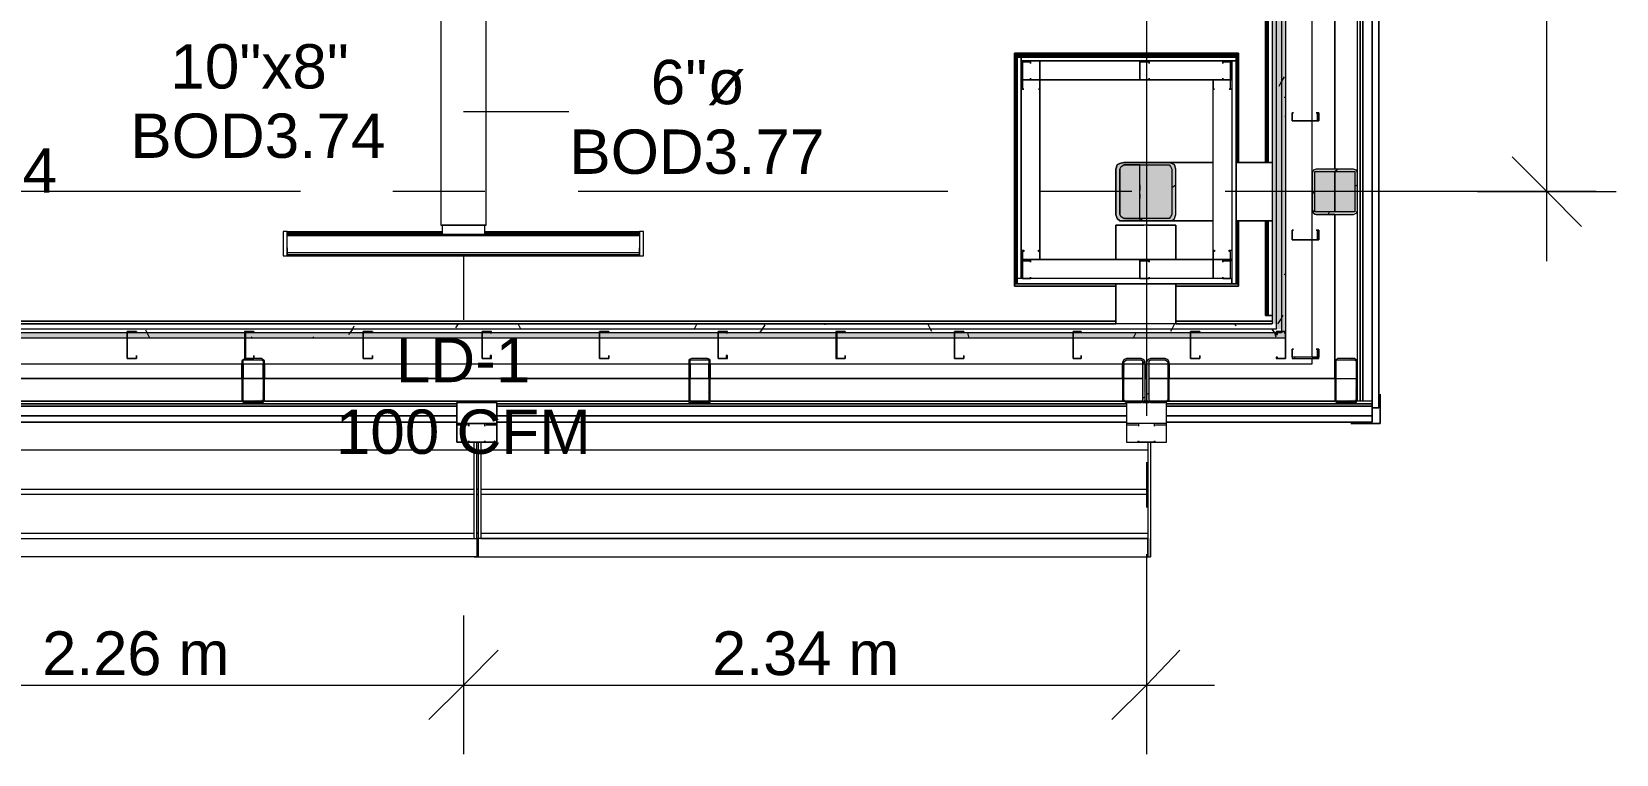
# Model space of a CAD drawing. Header units: metres. Extents: x 98 to 337, y -7 to 53.
# Drawn here: x 154.69 to 160.13, y 10.12 to 12.6 of the extents above; entities that cross this region are included whole.
import ezdxf

# ---------------------------------------------------------------- set-up
doc = ezdxf.new("R2010")
doc.units = ezdxf.units.M
doc.layers.add('HVAC - Ductos', color=5, linetype='Continuous', lineweight=0)
doc.layers.add('PDF_Text', color=7, linetype='Continuous', lineweight=0)
doc.layers.add('PDF_Geometry', color=7, linetype='Continuous', lineweight=0, true_color=0xaaaaaa)
doc.layers.add('PDF_Solid Fills', color=7, linetype='Continuous', lineweight=0, true_color=0xffffff)
doc.styles.add('PDF Helvetica', font='')
doc.styles.get('PDF Helvetica').set_extended_font_data('Helvetica')

msp = doc.modelspace()

# ---------------------------------------------------------------- hatches: boundary and pattern name
at = {"layer": 'PDF_Solid Fills', "lineweight": 0, "transparency": 33554559}
h = msp.add_hatch(color=256, dxfattribs=at)
h.paths.add_polyline_path([(158.9618, 37.1027), (158.9801, 37.1027), (158.9801, 49.2946), (158.9618, 49.2946)])
h.paths.add_polyline_path([(158.9618, 25.4148), (158.9801, 25.4148), (158.9801, 35.5724), (158.9618, 35.5724)])
h.paths.add_polyline_path([(158.9618, 23.912), (158.9801, 23.912), (158.9801, 25.401), (158.9618, 25.401)])
h.paths.add_polyline_path([(158.9801, 23.8937), (158.9618, 23.8937), (158.9618, 11.5827), (158.9801, 11.5827)])
h.paths.add_polyline_path([(158.9618, 35.5861), (158.9801, 35.5861), (158.9801, 37.089), (158.9618, 37.089)])
h = msp.add_hatch(color=256, dxfattribs=at)
h.paths.add_polyline_path([(158.9801, 37.1027), (158.9939, 37.1027), (158.9939, 49.3129), (158.9801, 49.3129)])
h.paths.add_polyline_path([(158.9801, 25.4148), (158.9939, 25.4148), (158.9939, 35.5724), (158.9801, 35.5724)])
h.paths.add_polyline_path([(158.9801, 23.912), (158.9939, 23.912), (158.9939, 25.401), (158.9801, 25.401)])
h.paths.add_polyline_path([(158.9939, 23.8937), (158.9801, 23.8937), (158.9801, 11.5689), (158.9939, 11.5689)])
h.paths.add_polyline_path([(158.9801, 35.5861), (158.9939, 35.5861), (158.9939, 37.089), (158.9801, 37.089)])
h = msp.add_hatch(color=256, dxfattribs=at)
h.paths.add_polyline_path([(158.9618, 37.1027), (158.9618, 49.2808), (158.9481, 49.2808), (158.9481, 37.1027)])
h.paths.add_polyline_path([(158.9618, 23.8937), (158.9481, 23.8937), (158.9481, 11.601), (158.9618, 11.601)])
h.paths.add_polyline_path([(158.9618, 25.401), (158.9481, 25.401), (158.9481, 23.912), (158.9618, 23.912)])
h.paths.add_polyline_path([(158.9618, 35.5724), (158.9481, 35.5724), (158.9481, 25.4148), (158.9618, 25.4148)])
h.paths.add_polyline_path([(158.9618, 37.089), (158.9481, 37.089), (158.9481, 35.5861), (158.9618, 35.5861)])
for points in [[(158.412, 11.9766), (158.4166, 11.9766), (158.4166, 11.9629), (158.4211, 11.9629), (158.4257, 11.9584), (158.6044, 11.9538), (158.6044, 11.9584), (158.6136, 11.9675), (158.6182, 12.1444), (158.6182, 12.1462), (158.6136, 12.1508), (158.6044, 12.1553), (158.4257, 12.1553), (158.4166, 12.1508), (158.412, 12.137)], [(159.2413, 12.1279), (159.2367, 12.1324), (159.0901, 12.1324), (159.0855, 12.1233), (159.0855, 11.9904), (159.0901, 11.9904), (159.0901, 11.9812), (159.0993, 11.9812), (159.2276, 11.9766), (159.2276, 11.9812), (159.2367, 11.9858)]]:
    msp.add_hatch(color=256, dxfattribs=at).paths.add_polyline_path(points)
h = msp.add_hatch(color=256, dxfattribs=at)
h.paths.add_polyline_path([(107.9354, 11.5506), (107.9354, 11.5689), (105.9562, 11.5689), (105.9562, 11.5506)])
h.paths.add_polyline_path([(154.6138, 11.5689), (154.6138, 11.5506), (155.4202, 11.5506), (155.4202, 11.5689)])
h.paths.add_polyline_path([(155.4248, 11.5689), (155.4248, 11.5506), (157.4499, 11.5506), (157.4499, 11.5689)])
h.paths.add_polyline_path([(157.4544, 11.5689), (157.4544, 11.5506), (158.9939, 11.5506), (158.9939, 11.5689)])
h.paths.add_polyline_path([(152.5841, 11.5689), (152.5841, 11.5506), (154.6092, 11.5506), (154.6092, 11.5689)])
h.paths.add_polyline_path([(150.5544, 11.5689), (150.5544, 11.5506), (152.5795, 11.5506), (152.5795, 11.5689)])
h.paths.add_polyline_path([(149.7434, 11.5689), (149.7434, 11.5506), (150.5498, 11.5506), (150.5498, 11.5689)])
h.paths.add_polyline_path([(147.7137, 11.5689), (147.7137, 11.5506), (149.7388, 11.5506), (149.7388, 11.5689)])
h.paths.add_polyline_path([(144.8731, 11.5689), (144.8731, 11.5506), (147.7092, 11.5506), (147.7092, 11.5689)])
h.paths.add_polyline_path([(142.8434, 11.5689), (142.8434, 11.5506), (144.8685, 11.5506), (144.8685, 11.5689)])
h.paths.add_polyline_path([(140.0027, 11.5689), (140.0027, 11.5506), (142.8388, 11.5506), (142.8388, 11.5689)])
h.paths.add_polyline_path([(137.973, 11.5689), (137.973, 11.5506), (139.9981, 11.5506), (139.9981, 11.5689)])
h.paths.add_polyline_path([(137.1621, 11.5689), (137.1621, 11.5506), (137.9685, 11.5506), (137.9685, 11.5689)])
h.paths.add_polyline_path([(135.1324, 11.5689), (135.1324, 11.5506), (137.1575, 11.5506), (137.1575, 11.5689)])
h.paths.add_polyline_path([(133.1027, 11.5689), (133.1027, 11.5506), (135.1278, 11.5506), (135.1278, 11.5689)])
h.paths.add_polyline_path([(132.2917, 11.5689), (132.2917, 11.5506), (133.0981, 11.5506), (133.0981, 11.5689)])
h.paths.add_polyline_path([(130.2621, 11.5689), (130.2621, 11.5506), (132.2872, 11.5506), (132.2872, 11.5689)])
h.paths.add_polyline_path([(128.2324, 11.5689), (128.2324, 11.5506), (130.2575, 11.5506), (130.2575, 11.5689)])
h.paths.add_polyline_path([(127.4214, 11.5689), (127.4214, 11.5506), (128.2278, 11.5506), (128.2278, 11.5689)])
h.paths.add_polyline_path([(125.3917, 11.5689), (125.3917, 11.5506), (127.4168, 11.5506), (127.4168, 11.5689)])
h.paths.add_polyline_path([(122.5511, 11.5689), (122.5511, 11.5506), (125.3871, 11.5506), (125.3871, 11.5689)])
h.paths.add_polyline_path([(120.5214, 11.5689), (120.5214, 11.5506), (122.5465, 11.5506), (122.5465, 11.5689)])
h.paths.add_polyline_path([(117.6807, 11.5689), (117.6807, 11.5506), (120.5168, 11.5506), (120.5168, 11.5689)])
h.paths.add_polyline_path([(115.651, 11.5689), (115.651, 11.5506), (117.6761, 11.5506), (117.6761, 11.5689)])
h.paths.add_polyline_path([(114.8401, 11.5689), (114.8401, 11.5506), (115.6464, 11.5506), (115.6464, 11.5689)])
h.paths.add_polyline_path([(112.8104, 11.5689), (112.8104, 11.5506), (114.8355, 11.5506), (114.8355, 11.5689)])
h.paths.add_polyline_path([(110.7807, 11.5689), (110.7807, 11.5506), (112.8058, 11.5506), (112.8058, 11.5689)])
h.paths.add_polyline_path([(109.9698, 11.5689), (109.9698, 11.5506), (110.7761, 11.5506), (110.7761, 11.5689)])
h.paths.add_polyline_path([(107.94, 11.5689), (107.94, 11.5506), (109.9652, 11.5506), (109.9652, 11.5689)])
h = msp.add_hatch(color=256, dxfattribs=at)
h.paths.add_polyline_path([(155.4843, 11.4772), (155.4843, 11.4818), (155.4202, 11.4818)])
h.paths.add_polyline_path([(155.4156, 11.4727), (155.411, 11.4727), (155.411, 11.3398)])
h.paths.add_polyline_path([(155.4843, 11.3306), (155.4843, 11.3352), (155.4888, 11.4727), (155.4843, 11.4727), (155.4797, 11.3398), (155.4156, 11.3352)])
h = msp.add_hatch(color=256, dxfattribs=at)
h.paths.add_polyline_path([(157.0146, 11.4818), (157.0192, 11.4772), (157.0192, 11.4818)])
h.paths.add_polyline_path([(156.9504, 11.4727), (156.9459, 11.4727), (156.9459, 11.3306), (157.0192, 11.3306), (157.0192, 11.4727), (157.0146, 11.4727), (157.0146, 11.3352), (156.9504, 11.3352)])
h.paths.add_polyline_path([(156.9504, 11.4772), (156.9504, 11.4818), (156.9459, 11.4818)])
h.paths.add_polyline_path([(157.01, 11.4772), (157.01, 11.4818), (156.955, 11.4818)])
h = msp.add_hatch(color=256, dxfattribs=at)
h.paths.add_polyline_path([(158.4395, 11.3398), (158.4441, 11.3352), (158.4441, 11.3398)])
h.paths.add_polyline_path([(158.5128, 11.4772), (158.5082, 11.4818), (158.4395, 11.4818), (158.4349, 11.4727), (158.4349, 11.3398), (158.4395, 11.3444), (158.4441, 11.4772), (158.5037, 11.4772), (158.5037, 11.3352), (158.5082, 11.3398)])
h.paths.add_polyline_path([(158.4991, 11.3306), (158.4991, 11.3352), (158.4487, 11.3352)])
h = msp.add_hatch(color=256, dxfattribs=at)
h.paths.add_polyline_path([(158.5174, 11.3398), (158.5219, 11.3398), (158.5311, 11.3352), (158.5311, 11.3398), (158.5265, 11.3398), (158.5265, 11.4772), (158.5861, 11.4772), (158.5907, 11.4727), (158.5907, 11.3398), (158.5952, 11.4766), (158.5952, 11.4772), (158.5907, 11.4818), (158.5219, 11.4818), (158.5174, 11.4727)])
h.paths.add_polyline_path([(158.5815, 11.3306), (158.5815, 11.3352), (158.5311, 11.3352)])
h.paths.add_polyline_path([(158.5907, 11.3398), (158.5861, 11.3398), (158.5907, 11.3352)])
h = msp.add_hatch(color=256, dxfattribs=at)
h.paths.add_polyline_path([(159.2367, 11.4772), (159.2367, 11.4818), (159.1726, 11.4818)])
h.paths.add_polyline_path([(159.168, 11.4727), (159.1634, 11.4727), (159.1634, 11.3398)])
h.paths.add_polyline_path([(159.2367, 11.3306), (159.2367, 11.3352), (159.2413, 11.4727), (159.2367, 11.4727), (159.2322, 11.3398), (159.168, 11.3352)])

# ---------------------------------------------------------------- linework, layer by layer
at = {"layer": 'HVAC - Ductos', "lineweight": 0}
for points in [[(156.0937, 12.7785), (156.0937, 11.94), (156.0983, 11.94), (156.1074, 11.94), (156.1166, 11.94), (156.1349, 11.94), (156.1533, 11.94), (156.1715, 11.94), (156.1899, 11.94), (156.2082, 11.94), (156.2265, 11.94), (156.2357, 11.94), (156.2449, 11.94), (156.2495, 11.94), (156.2495, 12.7785)], [(155.5668, 11.885), (155.5668, 11.8942), (155.5668, 11.9125), (155.5668, 11.9171), (156.0983, 11.9171)], [(156.2495, 11.94), (156.2449, 11.94), (156.2357, 11.94), (156.2265, 11.94), (156.2082, 11.94), (156.1899, 11.94), (156.1715, 11.94), (156.1533, 11.94), (156.1349, 11.94), (156.1212, 11.94), (156.1074, 11.94), (156.0983, 11.94), (156.0983, 11.908), (156.1074, 11.908), (156.1212, 11.908), (156.1349, 11.908), (156.1533, 11.908), (156.1715, 11.908), (156.1899, 11.908), (156.2082, 11.908), (156.2265, 11.908), (156.2357, 11.908), (156.2449, 11.908), (156.2449, 11.94)], [(156.2449, 11.9171), (156.7763, 11.9171), (156.7763, 11.9125), (156.7763, 11.8942), (156.7763, 11.885)], [(156.0983, 11.9125), (155.5668, 11.9125)], [(155.5668, 11.8896), (155.5668, 11.8942), (155.5668, 11.8988)], [(155.5668, 11.8621), (155.5668, 11.8575), (155.5668, 11.853), (155.5668, 11.8346), (155.5668, 11.8392), (156.7763, 11.8392), (156.7763, 11.8346), (156.7763, 11.853), (156.7763, 11.8575), (156.7763, 11.8621)], [(156.7763, 11.9125), (156.2449, 11.9125)], [(156.7763, 11.8988), (156.7763, 11.8942), (156.7763, 11.8896)], [(155.5668, 11.8484), (155.5668, 11.853), (155.5668, 11.8575)], [(155.5668, 11.8346), (156.7763, 11.8346)], [(156.7763, 11.8575), (156.7763, 11.853), (156.7763, 11.8484)]]:
    msp.add_lwpolyline(points, dxfattribs=at)
for points in [[(155.5531, 11.8346), (155.5668, 11.8346), (155.5668, 11.9171), (155.5531, 11.9171)], [(156.7901, 11.8346), (156.7901, 11.9171), (156.7763, 11.9171), (156.7763, 11.8346)], [(155.5668, 11.9034), (156.7763, 11.9034), (156.7763, 11.8438), (155.5668, 11.8438), (155.5668, 11.9034), (155.5668, 11.908), (156.7763, 11.908), (156.7763, 11.9034)]]:
    msp.add_lwpolyline(points, close=True, dxfattribs=at)
at = {"layer": 'PDF_Geometry', "color": 7, "lineweight": 0}
for points in [[(159.8919, 11.8163), (159.8919, 16.6546), (159.8919, 25.85), (159.8919, 35.0455), (159.8919, 44.241), (159.8919, 49.0793)], [(156.1715, 12.3295), (156.5335, 12.3295)], [(159.7728, 12.1737), (159.8919, 12.0546), (160.011, 11.9354)], [(159.6537, 12.0546), (159.8919, 12.0546), (160.1301, 12.0546)], [(156.1715, 11.8346), (156.1715, 11.6147)], [(156.1715, 10.5976), (156.1715, 10.3593), (156.1715, 10.1211)], [(158.5174, 10.5976), (158.5174, 10.3593), (158.5174, 10.1211)], [(156.2907, 10.4785), (156.1715, 10.3593), (156.0524, 10.2402)], [(158.6319, 10.4785), (158.5174, 10.3593), (158.3983, 10.2402)], [(153.9174, 10.3593), (156.1715, 10.3593), (158.751, 10.3593)]]:
    msp.add_lwpolyline(points, dxfattribs=at)
at = {"layer": 'PDF_Geometry', "lineweight": 0}
for points in [[(145.6291, 35.5724), (158.9481, 35.5724), (158.9481, 25.4148), (157.3124, 25.4148), (157.3124, 25.401), (158.9481, 25.401), (158.9481, 23.912), (157.9447, 23.912), (157.9447, 23.8937), (158.9481, 23.8937), (158.9481, 11.6009), (105.9562, 11.6009)], [(158.9618, 23.8937), (158.9618, 11.6009), (158.9618, 11.5826), (105.9562, 11.5826)], [(158.9939, 23.8937), (158.9939, 11.6009), (158.9939, 11.5689), (158.9939, 11.5506), (158.6686, 11.5506), (158.2654, 11.5506), (157.8577, 11.5506), (157.4544, 11.5506)], [(158.9801, 23.8937), (158.9801, 11.6009), (158.9801, 11.5826), (158.9801, 11.5735), (158.9801, 11.5689), (158.6686, 11.5689), (158.2654, 11.5689), (157.8577, 11.5689), (157.4544, 11.5689)], [(159.2413, 11.3352), (159.2413, 12.0546), (159.2413, 13.5848), (159.2413, 15.1197), (159.2413, 16.5813), (159.2413, 15.1472)], [(159.0855, 11.4864), (159.0855, 11.5506), (159.0855, 11.6009), (159.0855, 11.8896), (159.0855, 12.2974), (159.0855, 12.7006), (159.0855, 13.1084), (159.0855, 13.5115), (159.0855, 13.9193), (159.0855, 14.3225)], [(159.2413, 12.1187), (159.2413, 13.5574)], [(159.3146, 12.0546), (159.3146, 13.5848)], [(159.3146, 13.5848), (159.3146, 12.0546)], [(158.5174, 13.1817), (158.5174, 11.7613)], [(158.7465, 11.8209), (158.7465, 11.7567), (158.7465, 11.8209), (158.1508, 11.8209), (158.0867, 11.8209), (158.0867, 11.7567), (158.0867, 12.5173), (158.073, 12.5173), (158.073, 11.7384), (158.0684, 11.7384), (158.0638, 11.7338), (158.0638, 11.7293), (158.0638, 12.5264), (158.8335, 12.5264), (158.8335, 12.1553), (158.8335, 12.531), (158.8335, 12.5264), (158.8289, 12.5219), (158.8244, 12.5219), (158.8244, 12.5173), (158.073, 12.5173), (158.073, 12.5219), (158.0684, 12.5219), (158.0638, 12.5264), (158.0638, 12.531), (158.8335, 12.531), (158.8335, 12.5264), (158.8289, 12.5219), (158.8244, 12.5219), (158.8244, 12.5173), (158.073, 12.5173), (158.073, 11.7384), (158.073, 11.8209), (158.073, 12.5173), (158.1508, 12.5173), (158.8244, 12.5173)], [(158.073, 12.5173), (158.073, 11.7384), (158.073, 12.5173)], [(158.8244, 12.5173), (158.073, 12.5173), (158.8244, 12.5173)], [(158.7465, 11.8209), (158.7465, 12.4394), (158.8106, 12.4394), (158.8106, 11.7567), (158.7465, 11.7567), (158.0867, 11.7567), (158.073, 11.7567), (158.073, 12.5173), (158.8244, 12.5173), (158.0867, 12.5173), (158.0867, 12.5036), (158.8244, 12.5036), (158.8244, 12.5173)], [(158.8244, 12.1553), (158.8244, 12.5173)], [(158.8244, 12.5173), (158.8244, 12.1553)], [(158.8244, 11.7384), (158.8244, 12.5173), (158.8244, 11.7384)], [(158.5953, 11.9538), (158.4395, 11.9538), (158.4257, 11.9538), (158.4166, 11.9629), (158.412, 11.9766), (158.412, 12.1324), (158.4166, 12.1462), (158.4257, 12.1508), (158.4395, 12.1553), (158.5953, 12.1553)], [(158.4945, 11.9629), (158.4945, 12.1462), (158.4395, 12.1462)], [(158.7465, 12.1553), (158.4945, 12.1553), (158.7465, 12.1553)], [(158.4945, 12.0775), (158.4945, 12.0729), (158.4945, 12.0683), (158.4945, 12.0637), (158.4945, 12.0591), (158.4945, 12.0637), (158.4945, 12.0683), (158.4945, 12.0729), (158.4945, 12.0775), (158.4945, 12.1462)], [(158.4257, 12.1324), (158.4257, 11.9766)], [(159.0947, 11.9904), (159.0947, 12.1187), (159.0947, 12.1233), (159.0993, 12.1233), (159.1634, 12.1233), (159.1726, 12.1324)], [(159.3146, 12.0179), (159.3146, 12.0912)], [(155.6126, 12.0546), (154.3435, 12.0546)], [(156.2449, 12.0546), (155.9288, 12.0546)], [(157.8347, 12.0546), (156.5656, 12.0546)], [(158.467, 12.0546), (158.1508, 12.0546)], [(158.4395, 11.9629), (158.4945, 11.9629), (158.4945, 12.0316), (158.4945, 12.0362), (158.4945, 12.0408), (158.4945, 12.0454), (158.4945, 12.0408), (158.4945, 12.0362), (158.4945, 12.0316)], [(158.6044, 12.0683), (158.6182, 12.0775)], [(159.5849, 12.0546), (158.7877, 12.0546)], [(159.0855, 12.0454), (159.0947, 12.0546)], [(159.2322, 12.0729), (159.2413, 12.0775)], [(160.0614, 12.0546), (159.5849, 12.0546)], [(159.1634, 11.9766), (159.0993, 11.9766), (159.0947, 11.9766), (159.0901, 11.9812), (159.0901, 11.9904)], [(159.1405, 11.9766), (159.1451, 11.9858)], [(159.2413, 11.4727), (159.2413, 11.9904)], [(158.5357, 11.94), (158.5311, 11.94), (158.5265, 11.94), (158.5219, 11.94), (158.5265, 11.94), (158.5311, 11.94), (158.5357, 11.94), (158.6182, 11.94), (158.412, 11.94), (158.4945, 11.94), (158.4991, 11.94), (158.5037, 11.94), (158.5082, 11.94), (158.5037, 11.94), (158.4991, 11.94), (158.4945, 11.94)], [(158.4899, 11.9538), (158.5037, 11.9629)], [(158.6182, 11.8209), (158.6182, 11.94), (158.6182, 11.8209)], [(158.9343, 11.9538), (158.9343, 11.6285), (158.9343, 11.9538)], [(158.5174, 11.7613), (158.5174, 11.2848)], [(158.0638, 11.7293), (158.412, 11.7293)], [(158.0638, 11.7293), (158.412, 11.7293)], [(158.0684, 11.7384), (158.412, 11.7384)], [(158.0684, 11.7384), (158.412, 11.7384)], [(158.412, 11.7384), (158.073, 11.7384)], [(158.412, 11.7384), (158.073, 11.7384)], [(158.073, 11.7384), (158.8244, 11.7384), (158.073, 11.7384)], [(154.0181, 11.6009), (158.412, 11.6009)], [(158.412, 11.6009), (154.0181, 11.6009)], [(154.0181, 11.6009), (158.412, 11.6009)], [(154.0181, 11.6009), (158.412, 11.6009)], [(154.0181, 11.6009), (158.412, 11.6009)], [(158.412, 11.6009), (154.0181, 11.6009)], [(154.0181, 11.6009), (158.412, 11.6009)], [(158.412, 11.6009), (154.0181, 11.6009)], [(158.6182, 11.6009), (158.9481, 11.6009), (158.6182, 11.6009)], [(158.6182, 11.6009), (158.9481, 11.6009), (158.6182, 11.6009)], [(158.6182, 11.6009), (158.9481, 11.6009), (158.6182, 11.6009)], [(158.6182, 11.6009), (158.9481, 11.6009), (158.6182, 11.6009)], [(155.4202, 11.5689), (155.017, 11.5689), (154.6138, 11.5689)], [(157.4499, 11.5506), (157.0466, 11.5506), (156.6389, 11.5506), (156.2357, 11.5506), (155.828, 11.5506), (155.4248, 11.5506), (155.017, 11.5506), (154.6138, 11.5506)], [(157.4499, 11.5689), (157.0466, 11.5689), (156.6389, 11.5689), (156.2357, 11.5689), (155.828, 11.5689), (155.4248, 11.5689)], [(105.9562, 11.4635), (159.0855, 11.4635), (159.0855, 11.4818)], [(155.4248, 11.4818), (155.4202, 11.4818), (155.4156, 11.4772), (155.411, 11.4727), (155.411, 11.3398), (155.4156, 11.3306), (155.4202, 11.3306), (155.4797, 11.3306), (155.4843, 11.3306), (155.4888, 11.3398), (155.4888, 11.4727), (155.4843, 11.4772), (155.4797, 11.4818), (155.4522, 11.4818)], [(157.01, 11.4772), (157.0146, 11.4818)], [(159.0855, 11.4864), (159.1039, 11.4864), (159.1039, 11.5139), (159.0993, 11.5139), (159.1084, 11.5139), (159.1084, 11.4864), (159.1039, 11.4818), (159.0855, 11.4818)], [(155.411, 11.4131), (155.411, 11.4635)], [(155.4156, 11.4635), (155.4156, 11.4131)], [(155.4843, 11.4589), (155.4888, 11.4635), (155.4888, 11.4131)], [(155.4843, 11.4131), (155.4843, 11.4635)], [(156.9459, 11.4635), (156.9459, 11.4131), (156.9504, 11.4177)], [(156.9504, 11.4635), (156.9504, 11.4131)], [(157.0146, 11.4131), (157.0146, 11.4635)], [(157.0192, 11.4635), (157.0192, 11.4131)], [(158.4349, 11.4131), (158.4349, 11.4635)], [(158.5037, 11.4635), (158.5128, 11.4727)], [(158.5128, 11.4635), (158.5128, 11.4131)], [(158.5174, 11.4131), (158.5174, 11.4635)], [(158.5907, 11.4268), (158.5953, 11.4314)], [(158.5953, 11.4635), (158.5953, 11.4131)], [(159.1634, 11.4131), (159.1634, 11.4727)], [(155.411, 11.3856), (155.4156, 11.3902)], [(158.4349, 11.3948), (158.4395, 11.3994)], [(159.2917, 11.4131), (159.2917, 11.3352), (159.2917, 11.326), (159.2917, 11.3169), (159.2917, 11.2848), (159.2917, 11.262), (158.5861, 11.262), (159.2917, 11.262), (159.2917, 11.2711), (159.2917, 11.2986), (159.2917, 11.3123), (159.3054, 11.3123)], [(159.168, 11.4131), (159.2367, 11.4131)], [(155.4752, 11.3306), (155.4797, 11.3352)], [(155.4843, 11.3398), (155.4888, 11.3398)], [(156.9825, 11.3306), (156.9871, 11.3352)], [(157.0146, 11.3627), (157.0192, 11.3673)], [(158.4487, 11.3306), (158.4487, 11.2574), (158.4487, 11.2528), (158.4487, 11.2482), (158.4487, 11.1978), (158.4487, 11.1932), (158.4899, 11.1932), (158.4853, 11.1932), (158.4899, 11.1932), (158.5449, 11.1932), (158.5495, 11.1932), (158.5449, 11.1932), (158.5861, 11.1932), (158.5861, 11.1978), (158.5861, 11.2482), (158.5861, 11.2528), (158.5861, 11.2574), (158.5861, 11.3306)], [(158.4899, 11.3306), (158.4991, 11.3352)], [(158.5037, 11.3444), (158.5128, 11.349)], [(158.5265, 11.3306), (158.5037, 11.3306)], [(158.5037, 11.3306), (158.5265, 11.3306), (158.5037, 11.3306)], [(158.5174, 11.3582), (158.5265, 11.3627)], [(159.2917, 11.3352), (159.2367, 11.3352), (159.168, 11.3352), (159.2367, 11.3352)], [(159.2917, 11.2986), (159.2917, 11.2711)], [(155.411, 11.262), (155.4888, 11.262)], [(156.1899, 11.2482), (156.1899, 11.2528), (156.1899, 11.2574)], [(156.1899, 11.2482), (156.1899, 11.2528), (156.1899, 11.2574)], [(156.1899, 11.2574), (156.1899, 11.2528), (156.1899, 11.2482)], [(156.1899, 11.2574), (156.1899, 11.2528), (156.1899, 11.2482)], [(156.2449, 11.2482), (156.2449, 11.2528), (156.2449, 11.2574)], [(156.2449, 11.2482), (156.2449, 11.2528), (156.2449, 11.2574)], [(156.2449, 11.2482), (156.2449, 11.2528), (156.2449, 11.2574)], [(156.2449, 11.2482), (156.2449, 11.2528), (156.2449, 11.2574)], [(156.9413, 11.262), (157.0192, 11.262)], [(158.5861, 11.2574), (158.4487, 11.2574)], [(158.4487, 11.2528), (158.4853, 11.2528)], [(158.5495, 11.2528), (158.5861, 11.2528)], [(153.9311, 10.8633), (156.2082, 10.8633), (156.2082, 11.1932), (156.1899, 11.1932), (156.2449, 11.1932), (156.2357, 11.1932), (156.2449, 11.1932), (156.2311, 11.1932), (156.2311, 10.8633), (158.5219, 10.8633), (156.2173, 10.8633), (156.2173, 11.1932), (156.2219, 11.1932), (156.2219, 10.8633), (156.2219, 10.845), (156.2219, 10.8312), (156.2219, 10.8175), (156.2219, 10.8084), (156.2219, 10.7992), (153.9174, 10.7992)], [(156.2082, 11.1657), (153.9311, 11.1657)], [(156.2082, 11.1932), (156.2037, 11.1932), (156.2128, 11.1932), (156.2037, 11.1932), (156.2082, 11.1932), (156.1899, 11.1932), (156.1899, 11.1978), (156.1899, 11.1932), (156.1853, 11.1932), (156.1899, 11.1932), (156.2449, 11.1932), (156.2495, 11.1932), (156.2449, 11.1932), (156.2449, 11.1978), (156.2449, 11.1932), (156.2495, 11.1932), (156.2449, 11.1932), (156.1899, 11.1932), (156.1853, 11.1932), (156.1899, 11.1932), (156.1487, 11.1932), (156.1899, 11.1932), (156.2449, 11.1932), (156.2357, 11.1932), (156.2449, 11.1932), (156.2311, 11.1932), (156.2219, 11.1932), (156.2173, 11.1932)], [(156.1991, 11.1932), (156.1899, 11.1932), (156.1991, 11.1932)], [(156.1991, 11.1932), (156.1899, 11.1932), (156.1991, 11.1932)], [(156.2219, 11.1932), (156.2311, 11.1932)], [(158.5219, 11.1657), (156.2311, 11.1657)], [(158.4991, 11.1932), (158.4899, 11.1932), (158.4991, 11.1932)], [(158.5174, 11.1932), (158.5311, 11.1932), (158.5449, 11.1932), (158.5357, 11.1932), (158.5449, 11.1932), (158.4899, 11.1932), (158.5219, 11.1932), (158.5219, 10.8633), (158.5219, 10.845), (158.5219, 10.8312), (158.5219, 10.8175), (158.5219, 10.8084), (158.5219, 10.7992), (158.5311, 10.7992)], [(158.5311, 11.1932), (158.5311, 10.8633), (158.5311, 10.845), (158.5311, 10.8312), (158.5311, 10.8175), (158.5311, 10.8084), (158.5311, 10.7992), (158.5311, 10.8084), (158.5311, 10.8175), (158.5311, 10.8312), (158.5311, 10.845), (158.5311, 10.8633)], [(158.5174, 11.1245), (158.5174, 10.9687)], [(153.9311, 11.0328), (156.2082, 11.0328)], [(156.2082, 11.0145), (153.9311, 11.0145)], [(156.2311, 11.0328), (158.5219, 11.0328)], [(158.5219, 11.0145), (156.2311, 11.0145)], [(153.9311, 10.8816), (156.2082, 10.8816)], [(156.2311, 10.8816), (158.5219, 10.8816)], [(153.9174, 10.8633), (156.2219, 10.8633), (156.2173, 10.8633), (156.2219, 10.8633)], [(156.2173, 10.8633), (156.2173, 10.845), (156.2173, 10.8312), (156.2173, 10.8175), (156.2173, 10.8084), (156.2173, 10.7992), (158.5219, 10.7992), (158.5219, 10.8084), (158.5219, 10.8175), (158.5219, 10.8312), (158.5219, 10.845), (158.5219, 10.8633)], [(156.2082, 10.7992), (156.2173, 10.7992)], [(156.2219, 10.7992), (156.2311, 10.7992)], [(158.5174, 10.8084), (158.5174, 10.1715)]]:
    msp.add_lwpolyline(points, dxfattribs=at)
for points in [[(158.9206, 16.5492), (158.9251, 12.1553)], [(158.9206, 16.5492), (158.9251, 12.1553)], [(158.9297, 16.5492), (158.9343, 12.1553), (158.9343, 16.5492), (158.9343, 12.1553), (158.9343, 16.5492), (158.9343, 12.1553), (158.9343, 16.5492), (158.9343, 12.1553), (158.9343, 16.5492), (158.9343, 12.1553), (158.9297, 16.5492), (158.9297, 12.1553)], [(159.1634, 13.5482), (159.1634, 12.1324)], [(159.2504, 13.5848), (159.2504, 12.0546)], [(159.2596, 13.5848), (159.2596, 12.0546)], [(159.2917, 13.5848), (159.2917, 12.0546)], [(158.8289, 11.7384), (158.6182, 11.7384), (158.8244, 11.7384), (158.7465, 11.7384), (158.073, 11.7384), (158.0684, 11.7384), (158.0638, 11.7338), (158.0638, 11.7293), (158.0638, 11.7338), (158.0684, 11.7384), (158.073, 11.7384), (158.412, 11.7384), (158.073, 11.7384), (158.412, 11.7384), (158.073, 11.7384), (158.0684, 11.7384), (158.0638, 11.7338), (158.0638, 11.7293), (158.412, 11.7293), (158.0638, 11.7293), (158.0638, 12.531), (158.0638, 12.5264), (158.0684, 12.5219), (158.073, 12.5219), (158.073, 12.5173), (158.073, 11.7384), (158.073, 12.5219), (158.8244, 12.5219), (158.8244, 12.1553), (158.8244, 12.5173), (158.8244, 12.4394), (158.8244, 11.7384), (158.8289, 11.7384), (158.8335, 11.7338), (158.8335, 11.7293), (158.6182, 11.7293), (158.8335, 11.7293), (158.8335, 11.7338), (158.8289, 11.7384), (158.8244, 11.7384), (158.6182, 11.7384), (158.8244, 11.7384), (158.8244, 11.9538), (158.8244, 11.7384), (158.8289, 11.7384), (158.8335, 11.7338), (158.8335, 11.7293), (158.8335, 11.9538), (158.8335, 11.7293), (158.6182, 11.7293), (158.8335, 11.7293), (158.8335, 11.9538), (158.8335, 11.7293), (158.8335, 11.7338), (158.8289, 11.7384), (158.8244, 11.7384), (158.8244, 11.9538), (158.8244, 11.7384), (158.8244, 12.5036), (158.8106, 12.5036), (158.1508, 12.5036), (158.1508, 12.4394), (158.7465, 12.4394), (158.8106, 12.4394), (158.8106, 12.5036), (158.8106, 11.7384), (158.8244, 11.7384), (158.8244, 11.9538), (158.8244, 11.7384), (158.6182, 11.7384), (158.8289, 11.7384), (158.8289, 11.9538)], [(158.0638, 11.7293), (158.0638, 12.531), (158.0638, 12.5264), (158.0684, 12.5219), (158.073, 12.5219), (158.073, 12.5173), (158.073, 11.7384), (158.073, 12.5219), (158.8244, 12.5219), (158.8244, 12.1553), (158.8244, 12.5173), (158.8244, 12.5219), (158.8289, 12.5219), (158.8335, 12.5264), (158.8335, 12.531), (158.8335, 12.1553), (158.8335, 12.5264), (158.0638, 12.5264)], [(158.073, 12.5173), (158.8244, 12.5173), (158.8244, 12.5219), (158.8289, 12.5219), (158.8335, 12.5264), (158.8335, 12.531), (158.0638, 12.531), (158.0638, 12.5264), (158.0684, 12.5219), (158.073, 12.5219)], [(158.0684, 12.5219), (158.8289, 12.5219), (158.8289, 12.1553), (158.8289, 12.5219), (158.0684, 12.5219), (158.0684, 11.7384)], [(158.0913, 12.4394), (158.0867, 12.4394), (158.0867, 12.499), (158.0913, 12.5036), (158.1188, 12.5036), (158.1188, 12.4944), (158.1188, 12.499), (158.0913, 12.499), (158.0913, 12.4394), (158.1188, 12.4394)], [(158.1508, 12.4394), (158.1508, 12.5036), (158.0867, 12.5036), (158.0867, 11.8209), (158.1508, 11.8209)], [(158.4945, 12.4394), (158.4945, 12.499), (158.4945, 12.5036), (158.5265, 12.5036), (158.5265, 12.4944), (158.5265, 12.499), (158.4945, 12.499), (158.4945, 12.4394), (158.5265, 12.4394)], [(158.806, 12.5036), (158.8106, 12.499), (158.8106, 12.4394), (158.806, 12.4394), (158.7786, 12.4394), (158.7786, 12.444), (158.7786, 12.4394), (158.806, 12.4394), (158.806, 12.499), (158.7786, 12.499), (158.7786, 12.4944), (158.7786, 12.5036)], [(158.0867, 12.4348), (158.0913, 12.4394), (158.1508, 12.4394), (158.1508, 12.4348), (158.1508, 12.4073), (158.1462, 12.4073), (158.1508, 12.4073), (158.1508, 12.4348), (158.1508, 12.4394), (158.0913, 12.4394), (158.0913, 12.4348), (158.0913, 12.4073), (158.0959, 12.4073), (158.0867, 12.4073)], [(158.1188, 12.444), (158.1188, 12.4394)], [(158.1508, 11.8209), (158.7465, 11.8209), (158.7465, 12.4394), (158.1508, 12.4394)], [(158.5265, 12.444), (158.5265, 12.4394)], [(158.7465, 12.4348), (158.7465, 12.4394), (158.806, 12.4394), (158.8106, 12.4394), (158.8106, 12.4348), (158.8106, 12.4073), (158.8014, 12.4073), (158.806, 12.4073), (158.806, 12.4348), (158.806, 12.4394), (158.7465, 12.4394), (158.7465, 12.4348), (158.7465, 12.4073)], [(158.751, 12.4073), (158.7465, 12.4073)], [(159.0168, 12.3249), (159.0168, 12.2974), (159.1039, 12.2974), (159.1084, 12.2974), (159.1084, 12.3249), (159.0993, 12.3249), (159.1039, 12.3249), (159.1039, 12.2974), (159.0168, 12.2974), (159.0168, 12.3249), (159.0214, 12.3249)], [(159.1039, 12.2974), (159.1039, 12.3249), (159.0993, 12.3249), (159.1084, 12.3249), (159.1084, 12.2974), (159.1039, 12.2974), (159.0855, 12.2974)], [(158.6182, 11.9766), (158.6182, 12.1324), (158.6136, 12.1462), (158.6044, 12.1508), (158.5953, 12.1553), (158.4395, 12.1553), (158.4257, 12.1508), (158.4166, 12.1462), (158.412, 12.1324), (158.412, 11.9766), (158.4166, 11.9629), (158.4257, 11.9538), (158.4395, 11.9538), (158.5953, 11.9538), (158.6044, 11.9538), (158.6136, 11.9629)], [(158.5953, 12.1462), (158.5999, 12.1416), (158.6044, 12.1324), (158.6044, 11.9766), (158.5999, 11.9675), (158.5953, 11.9629), (158.4395, 11.9629), (158.4303, 11.9675), (158.4257, 11.9766), (158.4257, 12.1324), (158.4303, 12.1416), (158.4395, 12.1462)], [(158.9481, 12.1553), (158.8244, 12.1553)], [(159.0855, 11.9904), (159.0901, 11.9812), (159.0993, 11.9766), (159.2276, 11.9766), (159.2367, 11.9812), (159.2413, 11.9904), (159.2413, 12.1187), (159.2367, 12.1279), (159.2276, 12.1324), (159.0993, 12.1324), (159.0901, 12.1279), (159.0855, 12.1187)], [(159.0947, 11.9904), (159.0947, 12.1187), (159.0947, 12.1233), (159.0993, 12.1233), (159.2276, 12.1233), (159.2322, 12.1233), (159.2322, 12.1187), (159.2322, 11.9904), (159.2322, 11.9858), (159.2276, 11.9858), (159.0993, 11.9858), (159.0947, 11.9858)], [(159.1634, 12.1233), (159.1634, 12.0546)], [(159.1634, 12.0546), (159.1634, 11.9858)], [(159.2504, 12.0546), (159.2504, 11.3352)], [(159.2596, 12.0546), (159.2596, 11.3352)], [(159.3146, 11.3123), (159.3146, 12.0546), (159.3146, 11.3123), (159.3054, 11.3123), (159.2917, 11.3123)], [(159.2917, 12.0546), (159.2917, 11.3123)], [(159.1634, 11.9766), (159.1634, 11.4131)], [(158.412, 11.8209), (158.412, 11.94)], [(158.7465, 11.9538), (158.4945, 11.9538)], [(158.9481, 11.9538), (158.8244, 11.9538)], [(158.9251, 11.9538), (158.9251, 11.6285)], [(158.9297, 11.6285), (158.9297, 11.9538), (158.9297, 11.6285), (158.9251, 11.6285), (158.9297, 11.6285), (158.9343, 11.6285), (158.9343, 11.9538), (158.9343, 11.6285), (158.9343, 11.9538), (158.9343, 11.6285), (158.9481, 11.6285), (158.9343, 11.6285), (158.9343, 11.9538), (158.9343, 11.6285), (158.9297, 11.6285), (158.9251, 11.6285)], [(158.9251, 11.9538), (158.9251, 11.6285)], [(158.9343, 11.9538), (158.9343, 11.6285)], [(159.0168, 11.9217), (159.0168, 11.8896), (159.1039, 11.8896), (159.1084, 11.8896), (159.1084, 11.9217), (159.0993, 11.9217), (159.1039, 11.9217), (159.1039, 11.8896), (159.0168, 11.8896), (159.0168, 11.9217), (159.0214, 11.9217)], [(159.1039, 11.8896), (159.1039, 11.9217), (159.0993, 11.9217), (159.1084, 11.9217), (159.1084, 11.8896), (159.1039, 11.8896), (159.0855, 11.8896)], [(158.1508, 11.8209), (158.0913, 11.8209), (158.0867, 11.8209), (158.0867, 11.853), (158.0959, 11.853), (158.0959, 11.8484), (158.0913, 11.8484), (158.0913, 11.8209), (158.1508, 11.8209), (158.1508, 11.8484), (158.1462, 11.8484), (158.1462, 11.853), (158.1508, 11.853)], [(158.0913, 11.7567), (158.0867, 11.7567), (158.0867, 11.8163), (158.0913, 11.8209), (158.1188, 11.8209), (158.1188, 11.8118), (158.1188, 11.8163), (158.0913, 11.8163), (158.0913, 11.7567), (158.1188, 11.7567)], [(158.4945, 11.7567), (158.4945, 11.8163), (158.4945, 11.8209), (158.5265, 11.8209), (158.5265, 11.8118), (158.5265, 11.8163), (158.4945, 11.8163), (158.4945, 11.7567), (158.5265, 11.7567)], [(158.8106, 11.8209), (158.806, 11.8209), (158.7465, 11.8209), (158.7465, 11.853), (158.751, 11.853), (158.751, 11.8484), (158.7465, 11.8484), (158.7465, 11.8209), (158.806, 11.8209), (158.806, 11.8484), (158.8014, 11.8484), (158.8014, 11.853), (158.8106, 11.853)], [(158.806, 11.8209), (158.8106, 11.8163), (158.8106, 11.7567), (158.806, 11.7567), (158.7786, 11.7567), (158.7786, 11.7613), (158.7786, 11.7567), (158.806, 11.7567), (158.806, 11.8163), (158.7786, 11.8163), (158.7786, 11.8118), (158.7786, 11.8209)], [(158.073, 11.7567), (158.073, 11.7384), (158.8106, 11.7384), (158.8106, 11.7567)], [(158.1188, 11.7613), (158.1188, 11.7567)], [(158.5265, 11.7613), (158.5265, 11.7567)], [(158.412, 11.6009), (158.412, 11.7384)], [(158.6182, 11.6009), (158.6182, 11.7384)], [(158.8244, 11.7384), (158.6182, 11.7384)], [(154.0181, 11.6101), (158.412, 11.6101)], [(154.0181, 11.6101), (158.412, 11.6101)], [(154.0181, 11.6009), (158.412, 11.6009)], [(158.6182, 11.6101), (158.9481, 11.6101)], [(158.6182, 11.6101), (158.9481, 11.6101)], [(158.9481, 11.6009), (158.6182, 11.6009)], [(155.0491, 11.5735), (155.017, 11.5735), (155.017, 11.4818), (155.0491, 11.4818), (155.0491, 11.491), (155.0491, 11.4818), (155.017, 11.4818), (155.017, 11.5735), (155.0491, 11.5735), (155.0491, 11.5689)], [(155.4522, 11.5735), (155.4248, 11.5735), (155.4202, 11.5735), (155.4202, 11.4818), (155.4248, 11.4818), (155.4522, 11.4818), (155.4522, 11.491), (155.4522, 11.4818), (155.4248, 11.4818), (155.4248, 11.5735), (155.4522, 11.5735), (155.4522, 11.5689)], [(155.86, 11.5735), (155.828, 11.5735), (155.828, 11.4818), (155.86, 11.4818), (155.86, 11.491), (155.86, 11.4818), (155.828, 11.4818), (155.828, 11.5735), (155.86, 11.5735), (155.86, 11.5689)], [(156.2678, 11.5735), (156.2357, 11.5735), (156.2357, 11.4818), (156.2678, 11.4818), (156.2678, 11.491), (156.2632, 11.491), (156.2632, 11.4818), (156.2357, 11.4818), (156.2357, 11.5735), (156.2632, 11.5735), (156.2632, 11.5689), (156.2678, 11.5689)], [(156.671, 11.5735), (156.6435, 11.5735), (156.6389, 11.5735), (156.6389, 11.4818), (156.6435, 11.4818), (156.671, 11.4818), (156.671, 11.491), (156.671, 11.4818), (156.6435, 11.4818), (156.6389, 11.4818), (156.6389, 11.5735), (156.6435, 11.5735), (156.671, 11.5735), (156.671, 11.5689)], [(157.0788, 11.5735), (157.0466, 11.5735), (157.0466, 11.4818), (157.0788, 11.4818), (157.0788, 11.491), (157.0742, 11.491), (157.0742, 11.4818), (157.0466, 11.4818), (157.0466, 11.5735), (157.0742, 11.5735), (157.0742, 11.5689), (157.0788, 11.5689)], [(157.4819, 11.5735), (157.4544, 11.5735), (157.4499, 11.5735), (157.4499, 11.4818), (157.4544, 11.4818), (157.4819, 11.4818), (157.4819, 11.491), (157.4819, 11.4818), (157.4544, 11.4818), (157.4544, 11.5735), (157.4819, 11.5735), (157.4819, 11.5689)], [(157.8897, 11.5735), (157.8577, 11.5735), (157.8577, 11.4818), (157.8897, 11.4818), (157.8897, 11.491), (157.8897, 11.4818), (157.8577, 11.4818), (157.8577, 11.5735), (157.8897, 11.5735), (157.8897, 11.5689)], [(158.2929, 11.5735), (158.2654, 11.5735), (158.2654, 11.4818), (158.2929, 11.4818), (158.2929, 11.491), (158.2929, 11.4818), (158.2654, 11.4818), (158.2654, 11.5735), (158.2929, 11.5735), (158.2929, 11.5689)], [(158.7006, 11.5735), (158.6732, 11.5735), (158.6686, 11.5735), (158.6686, 11.4818), (158.6732, 11.4818), (158.7006, 11.4818), (158.7006, 11.491), (158.7006, 11.4818), (158.6732, 11.4818), (158.6686, 11.4818), (158.6686, 11.5735), (158.6732, 11.5735), (158.7006, 11.5735), (158.7006, 11.5689)], [(158.9618, 11.4818), (158.9939, 11.4818), (158.9939, 11.5735), (158.9618, 11.5735), (158.9618, 11.5643), (158.9664, 11.5643), (158.9664, 11.5735), (158.9939, 11.5735), (158.9939, 11.4818), (158.9664, 11.4818), (158.9664, 11.4864), (158.9618, 11.4864)], [(157.0192, 11.4727), (157.0192, 11.4772), (157.01, 11.4818), (156.955, 11.4818), (156.9459, 11.4772), (156.9459, 11.4727), (156.9459, 11.3398), (156.9459, 11.3306), (156.955, 11.3306), (157.01, 11.3306), (157.0192, 11.3306), (157.0192, 11.3398)], [(158.4487, 11.4818), (158.4395, 11.4772), (158.4349, 11.4681), (158.4349, 11.3398), (158.4395, 11.3352), (158.4487, 11.3306), (158.4991, 11.3306), (158.5082, 11.3352), (158.5128, 11.3398), (158.5128, 11.4681), (158.5082, 11.4772), (158.4991, 11.4818)], [(158.5953, 11.4681), (158.5907, 11.4772), (158.5815, 11.4818), (158.5311, 11.4818), (158.5219, 11.4772), (158.5174, 11.4681), (158.5174, 11.3398), (158.5219, 11.3352), (158.5311, 11.3306), (158.5815, 11.3306), (158.5907, 11.3352), (158.5953, 11.3398)], [(159.0168, 11.5139), (159.0168, 11.4864), (159.0168, 11.4818), (159.1039, 11.4818), (159.1084, 11.4818), (159.1084, 11.4864), (159.1084, 11.5139), (159.0993, 11.5139), (159.1039, 11.5139), (159.1039, 11.4864), (159.0168, 11.4864), (159.0168, 11.5139), (159.0214, 11.5139)], [(159.1634, 11.3398), (159.168, 11.3306), (159.1726, 11.3306), (159.2322, 11.3306), (159.2367, 11.3306), (159.2413, 11.3398), (159.2413, 11.4727), (159.2367, 11.4772), (159.2322, 11.4818), (159.1726, 11.4818), (159.168, 11.4772), (159.1634, 11.4727)], [(155.4202, 11.4772), (155.4797, 11.4772), (155.4843, 11.4727), (155.4843, 11.3398), (155.4797, 11.3352), (155.4202, 11.3352), (155.4156, 11.3352), (155.4156, 11.3398), (155.4156, 11.4727), (155.4156, 11.4772)], [(156.955, 11.4772), (157.01, 11.4772), (157.0146, 11.4772), (157.0146, 11.4727), (157.0146, 11.3398), (157.0146, 11.3352), (157.01, 11.3352), (156.955, 11.3352), (156.9504, 11.3352), (156.9504, 11.3398), (156.9504, 11.4727), (156.9504, 11.4772)], [(158.4487, 11.4772), (158.4991, 11.4772), (158.5037, 11.4727), (158.5037, 11.4681), (158.5037, 11.3398), (158.5037, 11.3352), (158.4991, 11.3352), (158.4487, 11.3352), (158.4441, 11.3352), (158.4395, 11.3398), (158.4395, 11.4681), (158.4441, 11.4727)], [(158.5311, 11.4772), (158.5815, 11.4772), (158.5861, 11.4727), (158.5907, 11.4681), (158.5907, 11.3398), (158.5861, 11.3352), (158.5815, 11.3352), (158.5311, 11.3352), (158.5265, 11.3352), (158.5265, 11.3398), (158.5265, 11.4681), (158.5265, 11.4727)], [(159.2322, 11.3352), (159.1726, 11.3352), (159.168, 11.3352), (159.168, 11.3398), (159.168, 11.4727), (159.168, 11.4772), (159.1726, 11.4772), (159.2322, 11.4772), (159.2367, 11.4727), (159.2367, 11.3398)], [(155.411, 11.4131), (153.9953, 11.4131)], [(155.4477, 11.4131), (155.4843, 11.4131), (155.4477, 11.4131), (155.4156, 11.4131)], [(155.4888, 11.4131), (156.9459, 11.4131)], [(156.9504, 11.4131), (156.9825, 11.4131)], [(156.9825, 11.4131), (157.0146, 11.4131)], [(157.0192, 11.4131), (158.4349, 11.4131)], [(158.4395, 11.4131), (158.5037, 11.4131)], [(158.5128, 11.4131), (158.5174, 11.4131)], [(158.5265, 11.4131), (158.5907, 11.4131)], [(158.5953, 11.4131), (159.1634, 11.4131)], [(155.411, 11.3352), (153.9907, 11.3352), (153.9219, 11.3352), (153.9907, 11.3352)], [(155.4477, 11.326), (153.9861, 11.326)], [(155.4477, 11.3169), (153.9861, 11.3169)], [(155.4477, 11.3352), (155.4156, 11.3352)], [(155.4843, 11.3352), (155.4477, 11.3352)], [(156.1487, 11.326), (155.4477, 11.326)], [(156.1487, 11.3169), (155.4477, 11.3169)], [(156.9459, 11.3352), (155.4888, 11.3352)], [(156.1487, 11.3306), (156.2861, 11.3306), (156.1487, 11.3306), (156.1487, 11.2574), (156.1487, 11.2528), (156.1487, 11.2482), (156.1487, 11.1978), (156.1487, 11.1932), (156.1487, 11.1978), (156.1487, 11.2482), (156.1487, 11.2528), (156.1487, 11.2574)], [(156.1853, 11.3306), (156.1899, 11.3306), (156.2449, 11.3306), (156.2495, 11.3306), (156.2449, 11.3306), (156.1899, 11.3306)], [(156.1853, 11.3306), (156.1899, 11.3306), (156.2449, 11.3306), (156.2495, 11.3306), (156.2449, 11.3306), (156.1899, 11.3306)], [(156.2861, 11.1932), (156.2449, 11.1932), (156.2861, 11.1932), (156.2861, 11.1978), (156.2861, 11.2482), (156.2861, 11.2528), (156.2861, 11.2574), (156.2861, 11.3306), (156.2861, 11.2574), (156.2861, 11.2528), (156.2861, 11.2482), (156.2861, 11.1978)], [(156.9825, 11.326), (156.2861, 11.326)], [(156.9825, 11.3169), (156.2861, 11.3169)], [(156.9825, 11.3352), (156.9504, 11.3352)], [(157.0146, 11.3352), (156.9825, 11.3352)], [(158.4487, 11.326), (156.9825, 11.326)], [(158.4487, 11.3169), (156.9825, 11.3169)], [(158.4395, 11.3352), (157.0192, 11.3352)], [(158.4991, 11.3352), (158.4441, 11.3352)], [(158.5128, 11.3352), (158.5082, 11.3352)], [(158.5219, 11.3352), (158.5128, 11.3352)], [(158.5861, 11.3352), (158.5311, 11.3352)], [(159.2917, 11.326), (158.5861, 11.326)], [(159.2917, 11.3169), (158.5861, 11.3169)], [(159.1634, 11.3352), (158.5907, 11.3352)], [(159.2184, 11.2574), (159.3192, 11.2574), (159.3192, 11.3582), (159.3192, 11.2574)], [(155.4477, 11.2848), (153.9861, 11.2848)], [(156.1487, 11.2848), (155.4477, 11.2848)], [(156.9825, 11.2848), (156.2861, 11.2848)], [(158.4487, 11.2848), (156.9825, 11.2848)], [(159.2917, 11.2848), (158.5861, 11.2848)], [(153.9861, 11.262), (155.4477, 11.262), (156.1487, 11.262), (155.4477, 11.262)], [(156.1487, 11.2574), (156.2861, 11.2574)], [(156.1853, 11.2528), (156.1487, 11.2528)], [(156.1899, 11.2574), (156.1899, 11.2528), (156.1899, 11.2482), (156.1899, 11.2528)], [(156.1899, 11.2482), (156.1899, 11.2528), (156.1899, 11.2574), (156.1899, 11.2528)], [(156.2449, 11.2574), (156.2449, 11.2528), (156.2449, 11.2482), (156.2449, 11.2528)], [(156.2449, 11.2574), (156.2449, 11.2528), (156.2449, 11.2482), (156.2449, 11.2528)], [(156.2861, 11.2528), (156.2495, 11.2528)], [(156.9825, 11.262), (156.2861, 11.262)], [(158.4487, 11.262), (156.9825, 11.262)], [(158.4899, 11.2574), (158.4899, 11.2528), (158.4899, 11.2482), (158.4899, 11.2528)], [(158.4899, 11.2482), (158.4899, 11.2528), (158.4899, 11.2574), (158.4899, 11.2528)], [(158.5449, 11.2574), (158.5449, 11.2528), (158.5449, 11.2482), (158.5449, 11.2528)], [(158.5449, 11.2574), (158.5449, 11.2528), (158.5449, 11.2482), (158.5449, 11.2528)], [(156.1899, 11.1932), (156.1899, 11.1978)], [(156.2173, 11.1657), (156.2219, 11.1657)], [(156.2449, 11.1978), (156.2449, 11.1932)], [(158.4899, 11.1932), (158.4899, 11.1978)], [(158.5128, 11.1932), (158.5037, 11.1932)], [(158.5449, 11.1978), (158.5449, 11.1932)], [(156.2219, 11.0328), (156.2173, 11.0328)], [(156.2173, 11.0145), (156.2219, 11.0145)], [(156.2219, 10.8816), (156.2173, 10.8816)]]:
    msp.add_lwpolyline(points, close=True, dxfattribs=at)
at = {"layer": 'PDF_Geometry', "color": 254, "lineweight": 0, "true_color": 0xeaeaea}
for points in [[(158.9481, 12.586), (158.9481, 12.5814)], [(158.9893, 12.4486), (158.9801, 12.4348), (158.971, 12.4165)], [(158.9893, 12.3798), (158.9939, 12.3798)], [(158.9939, 12.3111), (158.9939, 12.3157)], [(158.9893, 11.7705), (158.9939, 11.7705)], [(155.7959, 11.5918), (155.7913, 11.5826), (155.7821, 11.5689), (155.7775, 11.5643)], [(156.1533, 11.6009), (156.1441, 11.5872)], [(156.3686, 11.5826), (156.3594, 11.6009)], [(156.9734, 11.6009), (156.9642, 11.5826)], [(157.207, 11.5964), (157.1979, 11.5826), (157.1887, 11.5689)], [(157.4132, 11.5964), (157.4132, 11.6009)], [(157.7797, 11.5735), (157.7751, 11.5826), (157.766, 11.6009)], [(158.6136, 11.6009), (158.6044, 11.5826), (158.5999, 11.5735)], [(158.8244, 11.5918), (158.8198, 11.6009)], [(158.9847, 11.6285), (158.9801, 11.6193), (158.9664, 11.6009)], [(155.0949, 11.5506), (155.0857, 11.5689), (155.0811, 11.5781)], [(155.4477, 11.5506), (155.4431, 11.5551)], [(155.6584, 11.5551), (155.6538, 11.5506)], [(157.908, 11.5506), (157.9035, 11.5689)], [(158.4807, 11.5689), (158.4716, 11.5506)], [(158.9618, 11.5551), (158.9573, 11.5689), (158.9481, 11.5826)]]:
    msp.add_lwpolyline(points, dxfattribs=at)
msp.add_lwpolyline([(158.9939, 11.5689), (158.9893, 11.5689)], close=True, dxfattribs=at)
at = {"layer": 'PDF_Geometry', "color": 254, "lineweight": 0, "true_color": 0xd2d2d2}
for points in [[(156.6389, 11.4864), (156.6389, 11.491)], [(158.6686, 11.5047), (158.6686, 11.5093)], [(159.0259, 11.4818), (159.0259, 11.4864)]]:
    msp.add_lwpolyline(points, dxfattribs=at)

# ---------------------------------------------------------------- texts
at = {"layer": 'PDF_Text', "lineweight": 0, "attachment_point": 4, "style": 'PDF Helvetica'}
for s, insert, char_height in [('10"x8"', (155.1655, 12.4841), 0.15242), ('6"ø', (156.8149, 12.4291), 0.15242), ('BOD3.74', (155.028, 12.2458), 0.15242), ('BOD3.77', (156.5354, 12.1909), 0.15242), ('BOD3.74', (153.9009, 12.1267), 0.15242), ('LD-1', (155.9398, 11.4761), 0.15242), ('100 CFM', (155.7336, 11.2287), 0.15242), ('2.26 m', (154.7256, 10.4674), 0.15053), ('2.34 m', (157.0257, 10.4674), 0.15053)]:
    msp.add_mtext(s, dxfattribs=dict(at, insert=insert, char_height=char_height))

doc.saveas('drawing.dxf')
